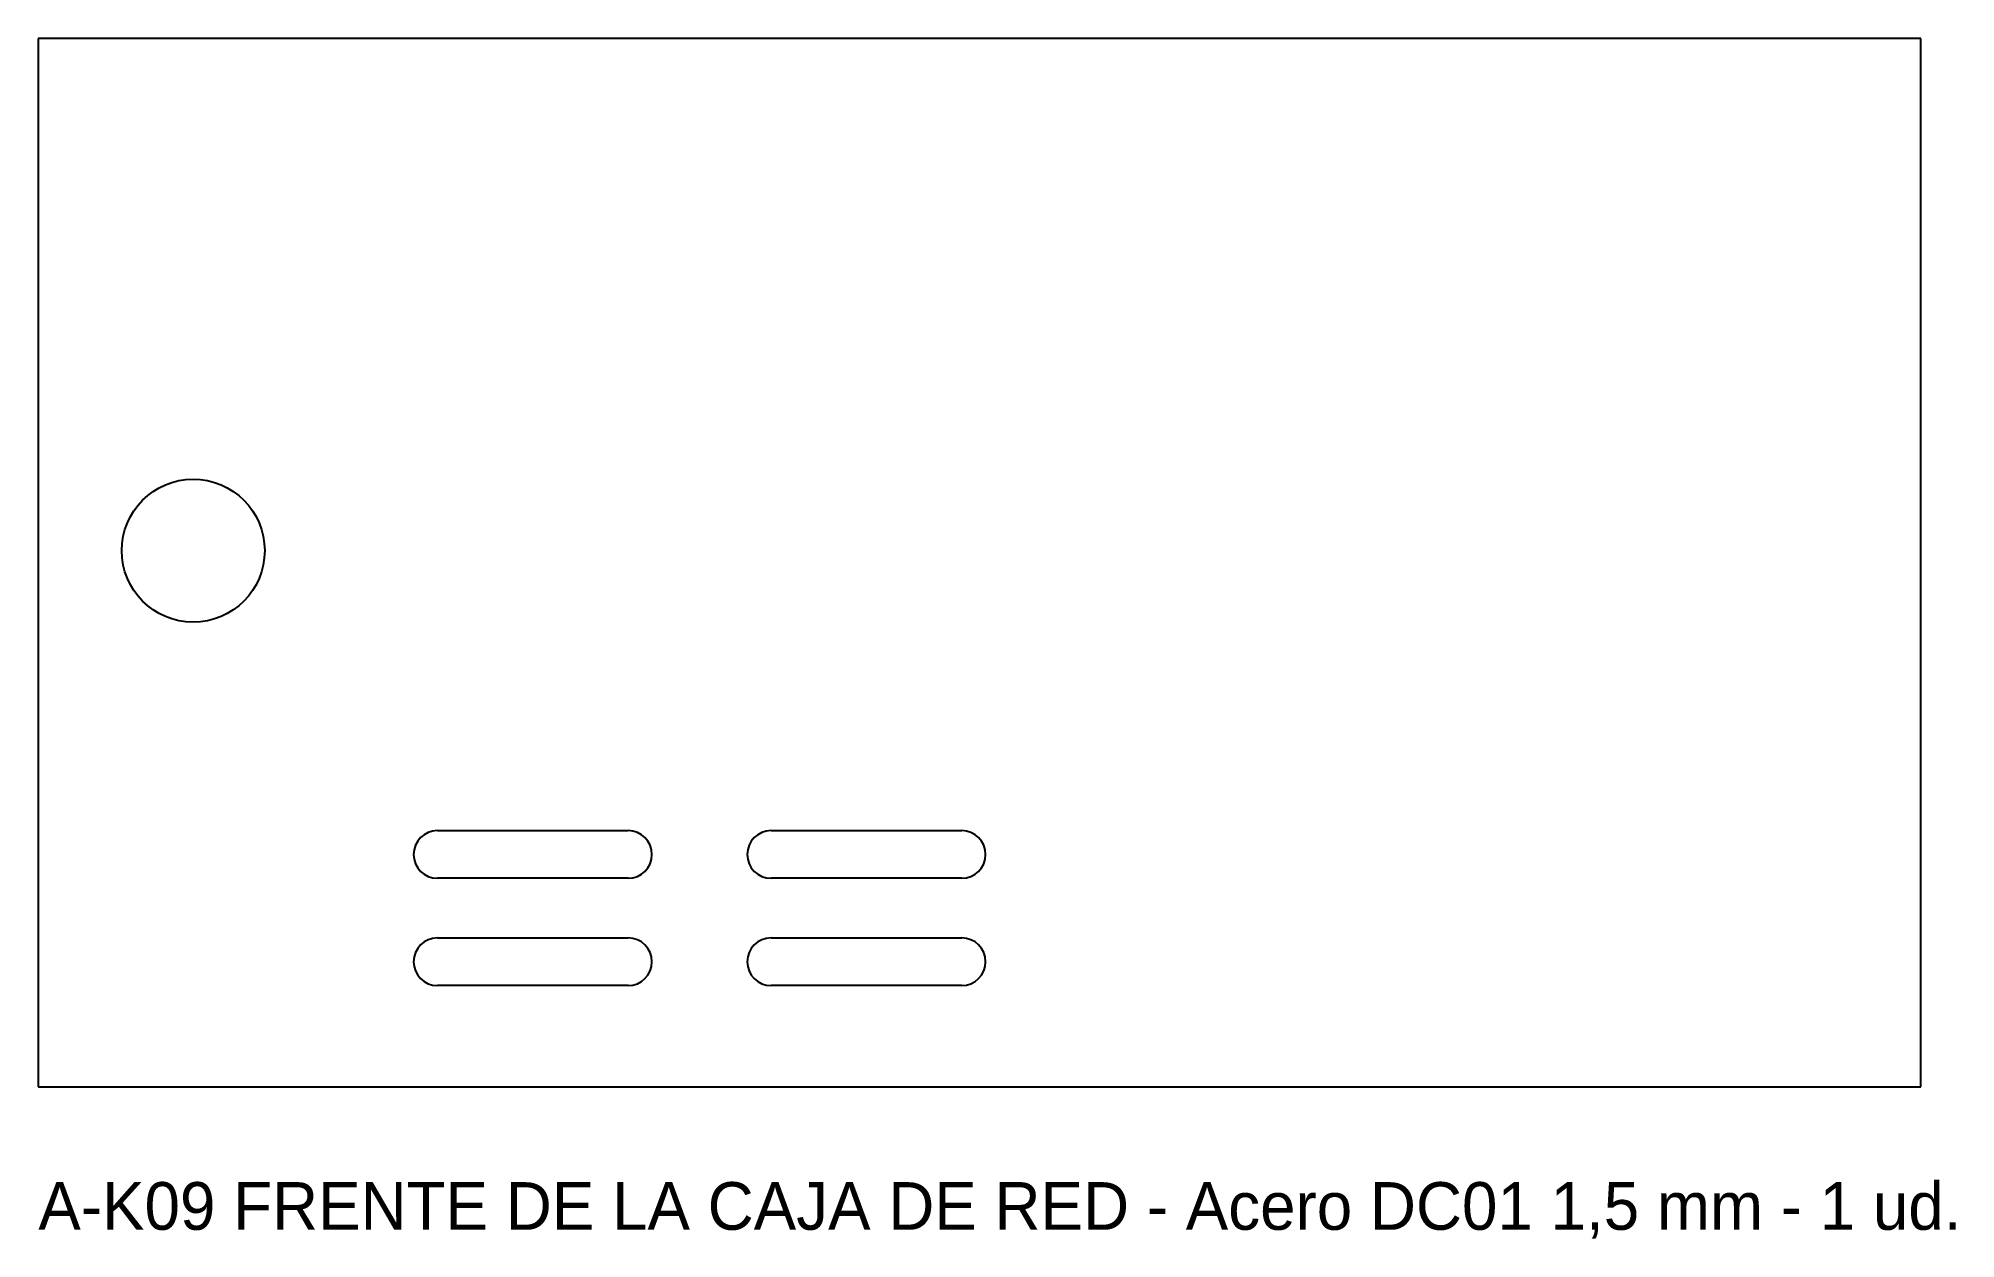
# Model space of a CAD drawing. Header units: millimetres. Extents: x -80 to 81, y -57 to 43.
import ezdxf

# ---------------------------------------------------------------- set-up
doc = ezdxf.new("R2010")
doc.units = ezdxf.units.MM
doc.layers.add('CORTE', color=7, linetype='CONTINUOUS')
doc.layers.add('TEXTO', color=3, linetype='CONTINUOUS')

msp = doc.modelspace()

# ---------------------------------------------------------------- linework, layer by layer
at = {"layer": 'CORTE'}
for p, q in [((77.91, 43.35), (-80.09, 43.35)), ((-80.09, 43.35), (-80.09, -44.65)), ((77.91, -44.65), (77.91, 43.35)), ((-46.59, -23.15), (-30.59, -23.15)), ((-18.59, -23.15), (-2.59, -23.15)), ((-30.59, -27.15), (-46.59, -27.15)), ((-2.59, -27.15), (-18.59, -27.15)), ((-46.59, -32.15), (-30.59, -32.15)), ((-18.59, -32.15), (-2.59, -32.15)), ((-30.59, -36.15), (-46.59, -36.15)), ((-2.59, -36.15), (-18.59, -36.15)), ((-80.09, -44.65), (77.91, -44.65))]:
    msp.add_line(p, q, dxfattribs=at)
msp.add_circle((-67.09, 0.35), 6, dxfattribs=at)
for centre, start, end in [((-46.59, -25.15), -270, -90), ((-30.59, -25.15), -90, 90), ((-18.59, -25.15), -270, -90), ((-2.59, -25.15), -90, 90), ((-46.59, -34.15), -270, -90), ((-30.59, -34.15), -90, 90), ((-18.59, -34.15), -270, -90), ((-2.59, -34.15), -90, 90)]:
    msp.add_arc(centre, 2, start, end, dxfattribs=at)

# ---------------------------------------------------------------- texts
at = {"layer": 'TEXTO'}
msp.add_text('A-K09 FRENTE DE LA CAJA DE RED - Acero DC01 1,5 mm - 1 ud.', height=4, dxfattribs=at).set_placement((-80.09, -56.65))

doc.saveas('drawing.dxf')
